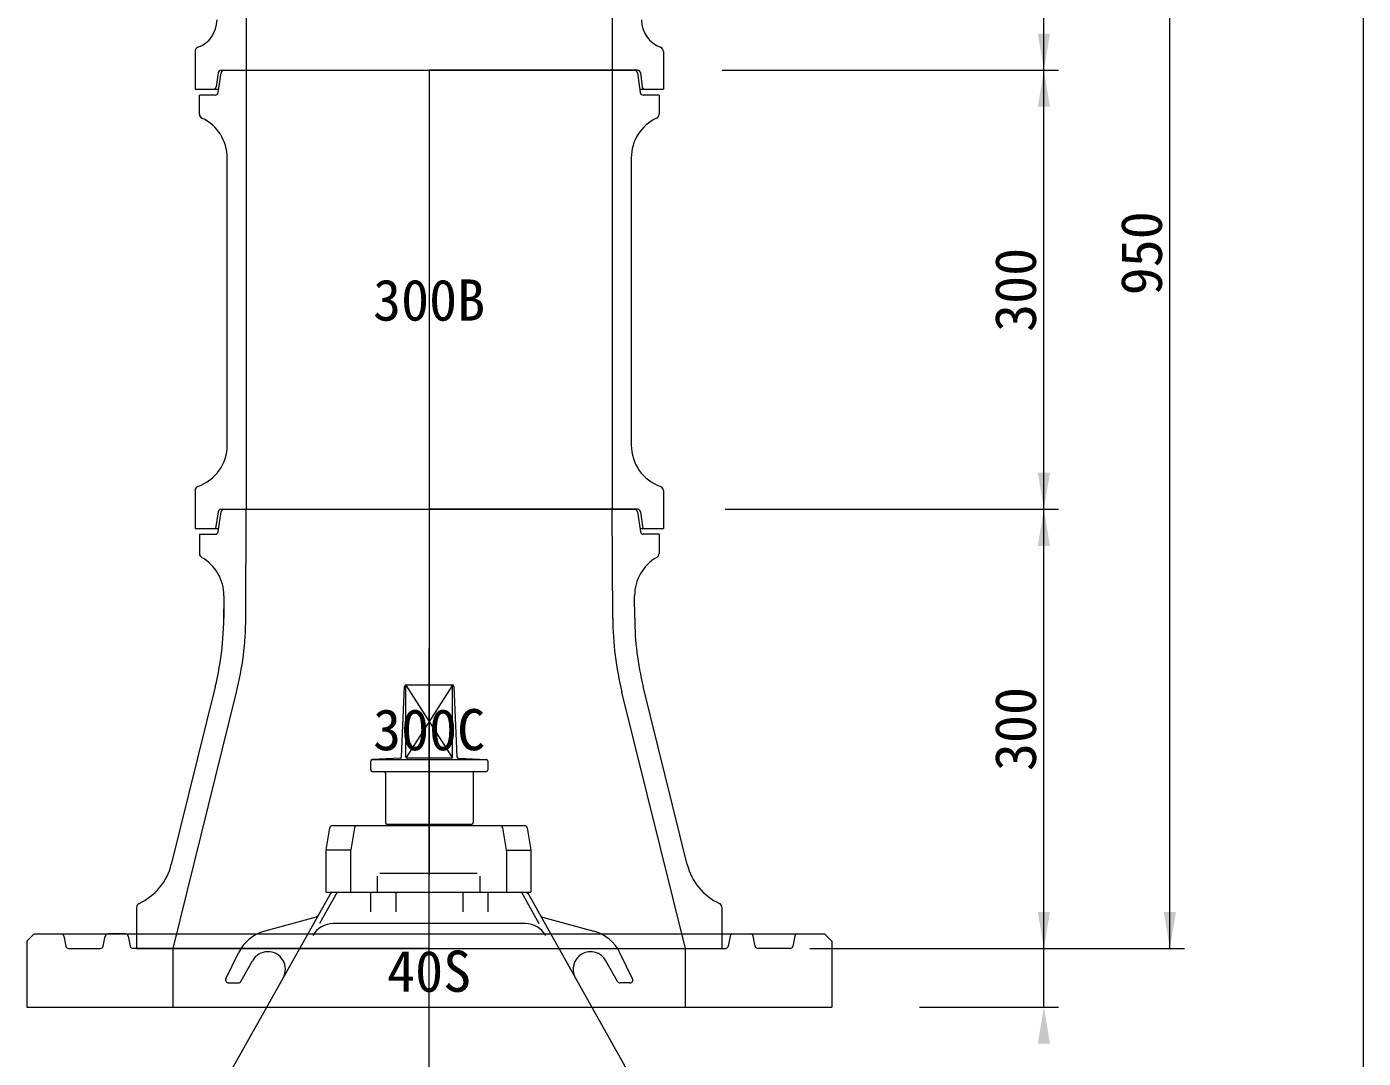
# Model space of a CAD drawing. Units: millimetres, scale not verified. Extents: x -6861 to 6881, y -3554 to 3095.
# Drawn here: x 5948 to 6861, y 32 to 736 of the extents above; entities that cross this region are included whole.
import ezdxf
from ezdxf.enums import TextEntityAlignment as Align

# ---------------------------------------------------------------- set-up
doc = ezdxf.new("R2010")
doc.units = ezdxf.units.MM
doc.header["$LTSCALE"] = 20
for name, color, linetype, lineweight in [('0-3_TEMP', 3, 'Continuous', 18), ('0-4_細線', 7, 'Continuous', 18), ('0-5_仕切弁', 7, 'Continuous', 18), ('0-6_寸法', 1, 'Continuous', 18), ('0-7_注釈', 1, 'Continuous', 18), ('0-9_枠線', 6, 'Continuous', 18)]:
    doc.layers.add(name, color=color, linetype=linetype, lineweight=lineweight)
doc.styles.add('ＭＳ ゴシック', font='')
doc.styles.get('ＭＳ ゴシック').set_extended_font_data('MS Gothic')

msp = doc.modelspace()

# ---------------------------------------------------------------- linework, layer by layer
at = {"layer": '0-3_TEMP'}
for p, q in [((6222.8, 706.78), (6222.8, 393.78)), ((6222.8, 706.78), (6222.8, 593.78)), ((6222.8, 606.78), (6222.8, 443.78)), ((6222.8, 456.78), (6222.8, 156.78)), ((6222.8, -443.22), (6222.8, 311.78)), ((6222.8, 116.78), (6222.8, 166.78))]:
    msp.add_line(p, q, dxfattribs=at)
at = {"layer": '0-4_細線'}
for p, q in [((6097.8, 856.78), (6097.8, 706.78)), ((6347.8, 856.78), (6347.8, 706.78)), ((6062.8, 719.58), (6062.8, 706.78)), ((6382.8, 719.58), (6382.8, 706.78)), ((6062.8, 706.78), (6062.8, 693.78)), ((6078.55, 705.05), (6077.21, 695.5)), ((6078.55, 691.49), (6080.55, 705.07)), ((6080.54, 706.78), (6222.8, 706.78)), ((6082.52, 706.78), (6363.07, 706.78)), ((6082.52, 706.78), (6363.06, 706.78)), ((6097.8, 706.78), (6097.8, 406.78)), ((6365.06, 706.78), (6222.8, 706.78)), ((6347.8, 706.78), (6347.8, 406.78)), ((6365.04, 705.05), (6366.94, 691.5)), ((6367.04, 705.05), (6368.38, 695.5)), ((6382.8, 706.78), (6382.8, 693.78)), ((6062.8, 693.78), (6078.89, 693.78)), ((6076.57, 689.78), (6065.8, 689.78)), ((6065.8, 676.75), (6065.8, 689.78)), ((6366.62, 693.78), (6382.8, 693.78)), ((6379.8, 689.78), (6368.92, 689.78)), ((6379.8, 689.78), (6379.8, 676.75)), ((6084.8, 450.69), (6084.8, 646.87)), ((6360.8, 646.87), (6360.8, 450.69)), ((6062.8, 419.58), (6062.8, 393.78)), ((6382.8, 419.58), (6382.8, 393.78)), ((6078.54, 405.08), (6076.8, 393.78)), ((6078.55, 391.49), (6080.55, 405.07)), ((6080.51, 406.78), (6222.8, 406.78)), ((6082.52, 406.78), (6363.07, 406.78)), ((6097.43, 332.44), (6097.8, 406.78)), ((6365.08, 406.78), (6222.8, 406.78)), ((6348.17, 332.44), (6347.8, 406.78)), ((6365.05, 405.07), (6367.05, 391.49)), ((6367.06, 405.08), (6368.8, 393.78)), ((6062.8, 393.78), (6078.89, 393.78)), ((6366.71, 393.78), (6382.8, 393.78)), ((6065.8, 389.78), (6076.57, 389.78)), ((6065.8, 389.78), (6065.8, 376.58)), ((6379.8, 389.78), (6369.02, 389.78)), ((6379.8, 389.78), (6379.8, 376.58)), ((6082.5, 347.73), (6082.43, 332.52)), ((6363.18, 332.48), (6363.1, 347.74)), ((6076.57, 285.47), (6046.56, 164.22)), ((6399.03, 164.22), (6368.97, 285.66)), ((6047.8, 106.78), (6091.13, 281.86)), ((6397.8, 106.78), (6354.46, 281.86)), ((6022.8, 134.81), (6022.8, 106.78)), ((6422.8, 134.81), (6422.8, 106.78)), ((5973.12, 115.17), (5974.48, 108.38)), ((6000.12, 108.38), (6001.48, 115.17)), ((6015.16, 116.78), (6430.44, 116.78)), ((6017.12, 115.17), (6018.48, 108.38)), ((6428.48, 115.17), (6427.12, 108.38)), ((6430.44, 116.78), (6492.8, 116.78)), ((6430.44, 116.78), (6442.16, 116.78)), ((6445.48, 108.38), (6444.12, 115.17)), ((6472.48, 115.17), (6471.12, 108.38)), ((6497.8, 111.78), (6492.8, 116.78)), ((6497.8, 111.78), (6497.8, 66.78)), ((5976.44, 106.78), (5998.16, 106.78)), ((6222.8, 106.78), (6020.44, 106.78)), ((6022.8, 106.78), (6422.8, 106.78)), ((6047.8, 66.78), (6047.8, 106.78)), ((6222.8, 106.78), (6425.16, 106.78)), ((6397.8, 66.78), (6397.8, 106.78)), ((6469.16, 106.78), (6447.44, 106.78)), ((5947.8, 66.78), (6497.8, 66.78))]:
    msp.add_line(p, q, dxfattribs=at)
for points in [[(5952.8, 116.78), (5947.8, 111.78), (5947.8, 66.78)], [(5952.8, 116.78), (6015.16, 116.78), (6003.44, 116.78)]]:
    msp.add_lwpolyline(points, dxfattribs=at)
for centre, radius, start, end in [((6057.8, 741.14), 20, 290.354, 0), ((6387.8, 741.14), 20, 180, 249.646), ((6065.8, 719.58), 3, 110.354, 180), ((6379.8, 719.58), 3, 0, 69.646), ((6080.54, 704.78), 2, 90, 172.001), ((6082.52, 704.78), 2, 90, 171.634), ((6363.06, 704.78), 2, 8, 90), ((6365.06, 704.78), 2, 7.999, 90), ((6075.23, 695.78), 2, 270, 352.001), ((6370.36, 695.78), 2, 187.999, 270), ((6076.57, 691.78), 2, 270, 351.633), ((6368.92, 691.78), 2, 187.999, 270), ((6068.8, 676.75), 3, 180, 244.897), ((6376.8, 676.75), 3, 295.103, 0), ((6054.8, 646.87), 30, 0, 64.897), ((6390.8, 646.87), 30, 115.103, 180), ((6054.8, 450.69), 30, 289.471, 0), ((6390.8, 450.69), 30, 180, 250.529), ((6065.8, 419.58), 3, 109.47, 179.998), ((6379.8, 419.58), 3, 0.002, 70.53), ((6080.51, 404.78), 2, 90, 171.253), ((6082.52, 404.78), 2, 90, 171.634), ((6363.07, 404.78), 2, 8.366, 90), ((6365.08, 404.78), 2, 8.747, 90), ((6076.57, 391.78), 2, 270, 351.633), ((6369.02, 391.78), 2, 188.367, 270), ((6068.8, 376.58), 3, 180, 240.41), ((6376.8, 376.58), 3, 299.608, 0), ((6052.5, 347.88), 30, 359.713, 60.41), ((6393.1, 347.89), 30, 119.608, 180.287), ((5882.43, 333.52), 200, 346.099, 1.51), ((5882.43, 333.52), 215, 346.099, 359.713), ((6563.17, 333.52), 215, 180.287, 193.901), ((6563.17, 333.48), 200, 180.287, 193.833), ((6007.73, 173.83), 40, 294.84, 346.099), ((6437.86, 173.83), 40, 193.901, 245.161), ((6025.8, 134.81), 3, 114.838, 179.998), ((6419.8, 134.81), 3, 0.002, 65.162), ((5971.16, 114.78), 2, 11.309, 90), ((6003.44, 114.78), 2, 90, 168.691), ((6015.16, 114.78), 2, 11.309, 90), ((6430.44, 114.78), 2, 90, 168.691), ((6442.16, 114.78), 2, 11.309, 90), ((6474.44, 114.78), 2, 90, 168.691), ((5976.44, 108.78), 2, 191.309, 270), ((5998.16, 108.78), 2, 270, 348.691), ((6020.44, 108.78), 2, 191.309, 270), ((6425.16, 108.78), 2, 270, 348.691), ((6447.44, 108.78), 2, 191.309, 270), ((6469.16, 108.78), 2, 270, 348.691)]:
    msp.add_arc(centre, radius, start, end, dxfattribs=at)
at = {"layer": '0-5_仕切弁'}
for p, q in [((6203.84, 237.68), (6206, 285.82)), ((6206.8, 286.75), (6238.57, 237.14)), ((6206.8, 237.78), (6206.8, 286.75)), ((6207, 286.78), (6238.59, 286.78)), ((6238.8, 286.75), (6207.03, 237.14)), ((6238.8, 237.78), (6238.8, 286.75)), ((6239.59, 285.82), (6241.76, 237.68)), ((6182.8, 228.78), (6182.8, 234.78)), ((6202.89, 236.73), (6183.75, 235.78)), ((6183.8, 235.78), (6261.8, 235.78)), ((6237.8, 236.78), (6207.8, 236.78)), ((6242.71, 236.73), (6261.85, 235.78)), ((6262.8, 234.78), (6262.8, 228.78)), ((6183.8, 227.78), (6261.8, 227.78)), ((6192.8, 226.78), (6192.8, 192.78)), ((6252.8, 226.78), (6252.8, 192.78)), ((6193.8, 191.78), (6251.8, 191.78)), ((6205.47, 190.78), (6206.05, 191.78)), ((6239.55, 191.78), (6240.12, 190.78)), ((6152.32, 174.11), (6154.82, 189.11)), ((6156.8, 190.78), (6287.8, 190.78)), ((6171.63, 189.11), (6169.13, 174.11)), ((6272.96, 189.11), (6275.46, 174.11)), ((6289.77, 189.11), (6292.27, 174.11)), ((6169.1, 173.94), (6152.3, 173.94)), ((6152.3, 145.28), (6152.3, 173.78)), ((6169.1, 173.78), (6169.1, 145.28)), ((6275.49, 173.94), (6292.29, 173.94)), ((6275.49, 173.78), (6275.49, 145.28)), ((6292.3, 173.78), (6292.3, 145.28)), ((6187.14, 156.28), (6187.14, 145.28)), ((6189.14, 158.28), (6255.45, 158.28)), ((6257.45, 156.28), (6257.45, 145.28)), ((6155.04, 143.82), (6083.94, 17.04)), ((6159.87, 145.28), (6147.81, 123.78)), ((6152.3, 145.28), (6292.3, 145.28)), ((6155.3, 144.8), (6155.3, 145.28)), ((6182.7, 145.28), (6182.7, 131.78)), ((6199.88, 145.28), (6199.88, 131.78)), ((6245.71, 145.28), (6245.71, 131.78)), ((6262.9, 145.28), (6262.9, 131.78)), ((6285.73, 145.28), (6297.78, 123.78)), ((6290.3, 144.8), (6290.3, 145.28)), ((6290.55, 143.82), (6361.65, 17.04)), ((6145.51, 128.06), (6110.43, 118.66)), ((6300.08, 128.06), (6335.16, 118.66)), ((6288.41, 123.78), (6157.18, 123.78)), ((6083.87, 86.15), (6092.51, 103.88)), ((6361.73, 86.15), (6353.08, 103.88)), ((6094.15, 84.3), (6102.08, 98.45)), ((6351.45, 84.3), (6343.51, 98.45)), ((6085.67, 83.28), (6092.4, 83.28)), ((6359.93, 83.28), (6353.19, 83.28))]:
    msp.add_line(p, q, dxfattribs=at)
for centre, radius, start, end in [((6207, 285.78), 1, 90, 177.423), ((6238.59, 285.78), 1, 2.577, 90), ((6202.84, 237.73), 1, 272.859, 357.423), ((6207.8, 237.78), 1, 180, 270), ((6237.8, 237.78), 1, 270, 0), ((6242.75, 237.73), 1, 182.577, 267.141), ((6183.8, 234.78), 1, 90, 180), ((6183.8, 228.78), 1, 180, 270), ((6261.8, 234.78), 1, 0, 90), ((6261.8, 228.78), 1, 270, 0), ((6191.8, 226.78), 1, 0, 90), ((6253.8, 226.78), 1, 90, 180), ((6193.8, 192.78), 1, 180, 270), ((6251.8, 192.78), 1, 270, 0), ((6156.8, 188.78), 2, 90, 170.538), ((6173.6, 188.78), 2, 90, 170.538), ((6270.99, 188.78), 2, 9.462, 90), ((6287.8, 188.78), 2, 9.462, 90), ((6154.3, 173.78), 2, 170.538, 180), ((6171.1, 173.78), 2, 170.538, 180), ((6273.49, 173.78), 2, 0, 9.462), ((6290.3, 173.78), 2, 0, 9.462), ((6153.3, 144.8), 2, 330.717, 0), ((6121.43, 186.17), 53.87, 308.956, 310.618), ((6324.17, 186.17), 53.87, 229.382, 231.044), ((6292.3, 144.8), 2, 180, 209.283), ((6144.99, 129.99), 2, 285, 330.717), ((6300.6, 129.99), 2, 209.283, 255), ((6157.18, 107.78), 16, 90, 150.717), ((6288.41, 107.78), 16, 29.283, 90), ((6117.68, 91.61), 28, 105, 154.008), ((6327.91, 91.61), 28, 25.992, 75), ((6112.55, 92.58), 12, 330.717, 150.717), ((6333.05, 92.58), 12, 29.283, 209.283), ((6085.67, 85.28), 2, 154.008, 270), ((6092.4, 85.28), 2, 270, 330.717), ((6353.19, 85.28), 2, 209.283, 270), ((6359.93, 85.28), 2, 270, 25.992)]:
    msp.add_arc(centre, radius, start, end, dxfattribs=at)
at = {"layer": '0-6_寸法'}
for p, q in [((6642.74, 66.78), (6642.74, 1056.78)), ((6728.79, 106.78), (6728.79, 1056.78)), ((6422.9, 706.78), (6652.74, 706.78)), ((6423.06, 706.78), (6652.74, 706.78)), ((6425.08, 406.78), (6652.74, 406.78)), ((6425.08, 406.78), (6652.74, 406.78)), ((6482.8, 106.78), (6652.74, 106.78)), ((6482.8, 106.78), (6738.79, 106.78)), ((6482.8, 106.78), (6652.74, 106.78)), ((6557.8, 66.78), (6652.74, 66.78))]:
    msp.add_line(p, q, dxfattribs=at)
for points in [[(6638.57, 731.78), (6642.74, 706.78), (6646.9, 731.78)], [(6638.57, 681.78), (6642.74, 706.78), (6646.9, 681.78)], [(6638.57, 431.78), (6642.74, 406.78), (6646.9, 431.78)], [(6638.57, 381.78), (6642.74, 406.78), (6646.9, 381.78)], [(6638.57, 131.78), (6642.74, 106.78), (6646.9, 131.78)], [(6638.57, 131.78), (6642.74, 106.78), (6646.9, 131.78)], [(6724.63, 131.78), (6728.79, 106.78), (6732.96, 131.78)], [(6638.57, 41.78), (6642.74, 66.78), (6646.9, 41.78)]]:
    msp.add_solid(points, dxfattribs=at)
at = {"layer": '0-9_枠線'}
msp.add_line((6860.93, 3094.96), (6860.93, -705.04), dxfattribs=at)

# ---------------------------------------------------------------- texts
at = {"layer": '0-6_寸法', "style": 'ＭＳ ゴシック'}
for s, p in [('950', (6731.83, 552.98)), ('300', (6645.78, 527.98)), ('300', (6645.78, 227.98))]:
    msp.add_text(s, height=28.15, rotation=90, dxfattribs=at).set_placement(p, align=Align.BOTTOM_LEFT)
at = {"layer": '0-7_注釈', "style": 'ＭＳ ゴシック'}
for s, p in [('300B', (6184.4, 527.24)), ('300C', (6184.4, 233.74)), ('40S', (6194, 68.74))]:
    msp.add_text(s, height=28.15, dxfattribs=at).set_placement(p, align=Align.BOTTOM_LEFT)

doc.saveas('drawing.dxf')
